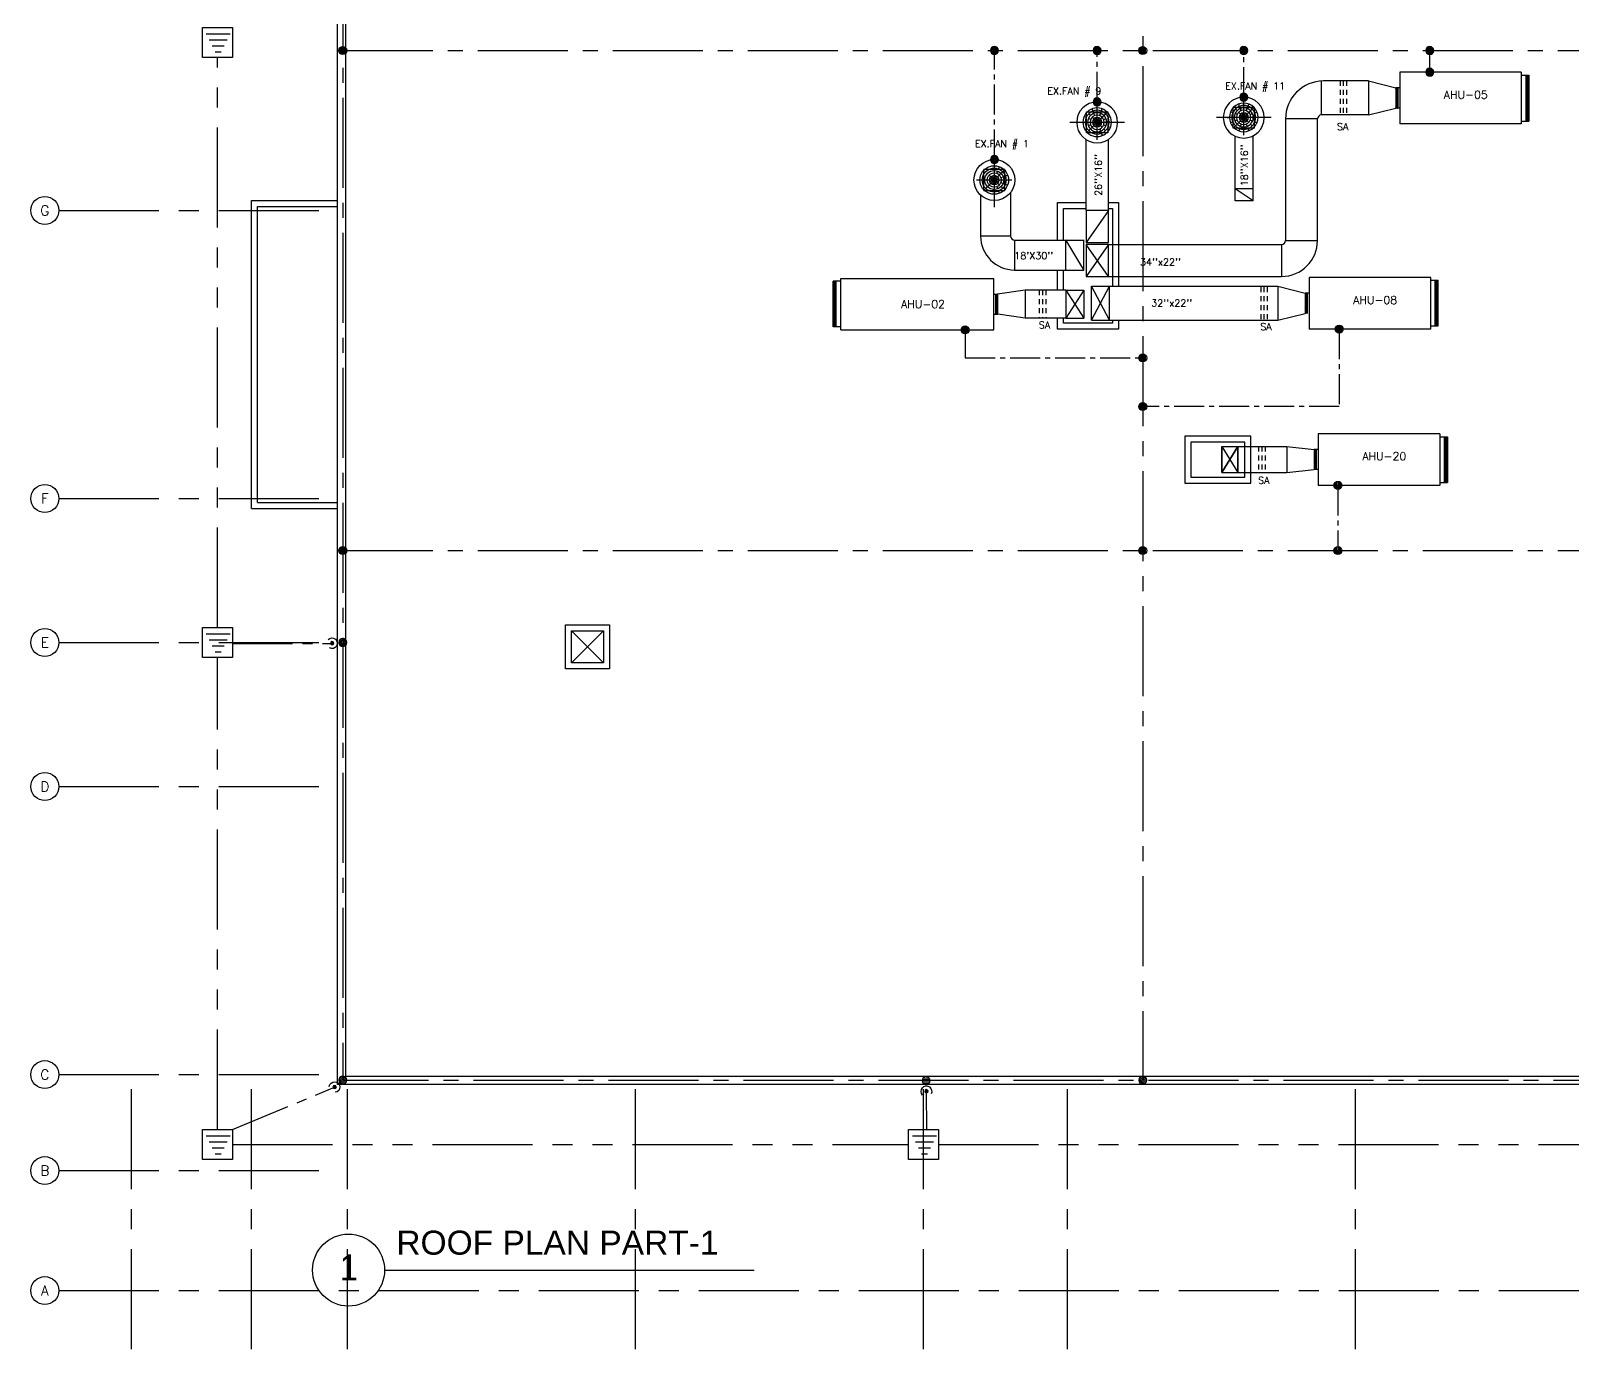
# Model space of a CAD drawing. Extents: x -4542 to -4430, y 158316 to 158395.
# Drawn here: x -4542.07 to -4503.53, y 158316.05 to 158349.01 of the extents above; entities that cross this region are included whole.
import ezdxf
from ezdxf.enums import TextEntityAlignment as Align

# ---------------------------------------------------------------- set-up
doc = ezdxf.new("R2010")
doc.units = 0
doc.header["$MEASUREMENT"] = 0
for name, pattern in [('CENTER2', [1.125, 0.75, -0.125, 0.125, -0.125]), ('CENTERX2', [4, 2.5, -0.5, 0.5, -0.5]), ('HIDDEN2', [0.1875, 0.125, -0.0625]), ('PHANTOM', [2.5, 1.25, -0.25, 0.25, -0.25, 0.25, -0.25])]:
    doc.linetypes.add(name, pattern=pattern)
doc.layers.get('0').update_dxf_attribs({"linetype": 'CONTINUOUS'})
for name, color, linetype in [('AX', 9, 'CONTINUOUS'), ('AX-CR', 7, 'CONTINUOUS'), ('AX-TXT', 6, 'CONTINUOUS'), ('AXES', 11, 'CENTERX2'), ('CER', 2, 'CONTINUOUS'), ('CTXT', 6, 'CONTINUOUS'), ('DOOR-NO', 5, 'CONTINUOUS'), ('DUCT', 3, 'CONTINUOUS'), ('EARTHING', 4, 'PHANTOM'), ('EXDUCT', 6, 'CONTINUOUS'), ('L-NING', 4, 'CONTINUOUS'), ('PROJ-L', 11, 'CONTINUOUS'), ('RM-NAME', 4, 'CONTINUOUS'), ('ROOF', 7, 'CONTINUOUS'), ('ROOF1', 4, 'CONTINUOUS'), ('SAD', 3, 'CONTINUOUS'), ('SCD', 4, 'CONTINUOUS'), ('SHAFTS', 9, 'CONTINUOUS'), ('TEXT-AC', 2, 'CONTINUOUS'), ('TEXTN', 2, 'CONTINUOUS')]:
    doc.layers.add(name, color=color, linetype=linetype)
doc.styles.add('ROMANS', font='ROMANS.shx', dxfattribs={"height": 200})
doc.styles.add('TTXT', font='swisse.ttf', dxfattribs={"width": 0.6})

# ---------------------------------------------------------------- blocks, each defined once
blk = doc.blocks.new('AXL')
at = {"layer": 'AX-CR'}
blk.add_circle((-350, 0), 350, dxfattribs=at)
at = {"layer": 'AX-TXT', "style": 'ROMANS'}
blk.add_attdef('AX', text='', height=250, dxfattribs=at).set_placement((-350, 0), align=Align.MIDDLE)
blk = doc.blocks.new('*X21')
at = {"color": 0}
for p, q in [((91.354, 13.254), (91.434, 13.334)), ((91.362, 13.226), (91.462, 13.327)), ((91.369, 13.304), (91.384, 13.32)), ((91.377, 13.206), (91.483, 13.312)), ((91.398, 13.192), (91.497, 13.291)), ((91.426, 13.185), (91.504, 13.263))]:
    blk.add_line(p, q, dxfattribs=at)
blk = doc.blocks.new('*X22')
at = {"color": 0}
for p, q in [((91.354, 13.254), (91.434, 13.334)), ((91.362, 13.226), (91.462, 13.327)), ((91.369, 13.304), (91.384, 13.32)), ((91.377, 13.206), (91.483, 13.312)), ((91.398, 13.192), (91.497, 13.291)), ((91.426, 13.185), (91.504, 13.263))]:
    blk.add_line(p, q, dxfattribs=at)
blk = doc.blocks.new('SCC')
at = {"layer": 'L-NING'}
blk.add_circle((0, 0), 0.125, dxfattribs=at)
at = {"layer": 'L-NING', "xscale": 1.666666666666667, "yscale": 1.666666666666667, "zscale": 1.666666666666667}
blk.add_blockref('*X22', (-152.382, -22.099), dxfattribs=at)

msp = doc.modelspace()

# ---------------------------------------------------------------- hatches: boundary and pattern name
at = {"layer": 'DOOR-NO'}
h = msp.add_hatch(dxfattribs=at)
h.set_pattern_fill('ANSI37', color=11, scale=100, angle=180, style=0)
h.set_pattern_definition([(225, (-4513.440997, 158506.746006), (0.0088388347, -0.0088388348), []), (315, (-4513.440997, 158506.746006), (0.0088388347, 0.0088388348), [])])
h.paths.add_polyline_path([(-4507.8961, 158347.5794), (-4507.9461, 158347.5794), (-4507.9461, 158347.0734), (-4507.8961, 158347.0734)])
h = msp.add_hatch(dxfattribs=at)
h.set_pattern_fill('ANSI37', color=11, scale=100, style=0)
h.set_pattern_definition([(45, (-4512.393176, 158182.753149), (-0.0088388347, 0.0088388348), []), (135, (-4512.393176, 158182.753149), (-0.0088388347, -0.0088388348), [])])
h.paths.add_polyline_path([(-4517.938, 158341.9198), (-4517.888, 158341.9198), (-4517.888, 158342.4258), (-4517.938, 158342.4258)])
h = msp.add_hatch(dxfattribs=at)
h.set_pattern_fill('ANSI37', color=11, scale=100, angle=180, style=0)
h.set_pattern_definition([(225, (-4515.705741, 158501.613847), (0.0088388347, -0.0088388348), []), (315, (-4515.705741, 158501.613847), (0.0088388347, 0.0088388348), [])])
h.paths.add_polyline_path([(-4510.1609, 158342.4472), (-4510.2109, 158342.4472), (-4510.2109, 158341.9412), (-4510.1609, 158341.9412)])
h = msp.add_hatch(dxfattribs=at)
h.set_pattern_fill('ANSI37', color=11, scale=100, angle=180, style=0)
h.set_pattern_definition([(225, (-4515.477662, 158497.70845), (0.0088388347, -0.0088388348), []), (315, (-4515.477662, 158497.70845), (0.0088388347, 0.0088388348), [])])
h.paths.add_polyline_path([(-4509.9328, 158338.5418), (-4509.9828, 158338.5418), (-4509.9828, 158338.0358), (-4509.9328, 158338.0358)])

# ---------------------------------------------------------------- linework, layer by layer
at = {"layer": 'AXES'}
for p, q in [((-4541.3662, 158344.5144), (-4534.4015, 158344.5144)), ((-4541.3662, 158337.3144), (-4534.4015, 158337.3144)), ((-4541.3662, 158333.7144), (-4534.4015, 158333.7144)), ((-4541.3662, 158330.1144), (-4534.4015, 158330.1144)), ((-4541.3662, 158322.9144), (-4534.4015, 158322.9144)), ((-4539.5515, 158316.0501), (-4539.5515, 158322.6644)), ((-4536.5515, 158316.0501), (-4536.5515, 158322.6644)), ((-4534.1515, 158316.0501), (-4534.1515, 158322.6644)), ((-4526.9515, 158316.0501), (-4526.9515, 158322.6644)), ((-4519.7515, 158316.0501), (-4519.7515, 158322.6644)), ((-4516.1515, 158316.0501), (-4516.1515, 158322.6644)), ((-4508.9515, 158316.0501), (-4508.9515, 158322.6644)), ((-4541.3662, 158320.5144), (-4534.4015, 158320.5144)), ((-4541.3662, 158317.5144), (-4475.9115, 158317.5144))]:
    msp.add_line(p, q, dxfattribs=at)
at = {"layer": 'CER', "color": 6}
msp.add_line((-4533.2228, 158318.0276), (-4523.9843, 158318.0276), dxfattribs=at)
msp.add_circle((-4534.1228, 158318.0276), 0.9, dxfattribs=at)
at = {"layer": 'DOOR-NO'}
for p, q in [((-4507.8461, 158347.9714), (-4507.8461, 158346.6814)), ((-4504.8061, 158347.9714), (-4507.8461, 158347.9714)), ((-4504.8061, 158347.9714), (-4504.8061, 158346.6814)), ((-4504.8061, 158347.9714), (-4504.8061, 158346.6814)), ((-4504.8061, 158347.8932), (-4504.617, 158347.8932)), ((-4504.6936, 158347.8932), (-4504.6936, 158346.7506)), ((-4504.6621, 158347.8932), (-4504.6621, 158346.7506)), ((-4504.644, 158347.9022), (-4504.644, 158346.7596)), ((-4504.617, 158347.8932), (-4504.617, 158346.7506)), ((-4504.8061, 158346.6814), (-4507.8461, 158346.6814)), ((-4504.8061, 158346.7506), (-4504.617, 158346.7506)), ((-4522.0072, 158341.606), (-4522.0072, 158342.7485)), ((-4521.818, 158342.7485), (-4522.0072, 158342.7485)), ((-4521.9801, 158341.597), (-4521.9801, 158342.7395)), ((-4521.9621, 158341.606), (-4521.9621, 158342.7485)), ((-4521.9306, 158341.606), (-4521.9306, 158342.7485)), ((-4521.818, 158341.5278), (-4521.818, 158342.8178)), ((-4521.818, 158342.8178), (-4517.988, 158342.8178)), ((-4517.988, 158341.5278), (-4517.988, 158342.8178)), ((-4507.0709, 158342.8392), (-4510.1109, 158342.8392)), ((-4510.1109, 158342.8392), (-4510.1109, 158341.5492)), ((-4507.0709, 158341.5492), (-4507.0709, 158342.8392)), ((-4507.0709, 158341.5492), (-4507.0709, 158342.8392)), ((-4507.0709, 158342.77), (-4506.8818, 158342.77)), ((-4506.9583, 158341.6275), (-4506.9583, 158342.77)), ((-4506.9268, 158341.6275), (-4506.9268, 158342.77)), ((-4506.9088, 158341.6185), (-4506.9088, 158342.761)), ((-4506.8818, 158341.6275), (-4506.8818, 158342.77)), ((-4521.818, 158341.606), (-4522.0072, 158341.606)), ((-4521.818, 158341.5278), (-4517.988, 158341.5278)), ((-4507.0709, 158341.5492), (-4510.1109, 158341.5492)), ((-4507.0709, 158341.6275), (-4506.8818, 158341.6275)), ((-4509.8828, 158338.9338), (-4509.8828, 158337.6438)), ((-4506.8428, 158338.9338), (-4509.8828, 158338.9338)), ((-4506.8428, 158338.9338), (-4506.8428, 158337.6438)), ((-4506.8428, 158338.9338), (-4506.8428, 158337.6438)), ((-4506.8428, 158338.8556), (-4506.6537, 158338.8556)), ((-4506.7302, 158338.8556), (-4506.7302, 158337.7131)), ((-4506.6987, 158338.8556), (-4506.6987, 158337.7131)), ((-4506.6807, 158338.8646), (-4506.6807, 158337.7221)), ((-4506.6537, 158338.8556), (-4506.6537, 158337.7131)), ((-4506.8428, 158337.6438), (-4509.8828, 158337.6438)), ((-4506.8428, 158337.7131), (-4506.6537, 158337.7131))]:
    msp.add_line(p, q, dxfattribs=at)
at = {"layer": 'DOOR-NO', "color": 3}
for p, q in [((-4507.8461, 158347.5794), (-4507.9461, 158347.5794)), ((-4507.9461, 158347.5794), (-4507.9461, 158347.0734)), ((-4507.8961, 158347.5794), (-4507.8961, 158347.0734)), ((-4507.8461, 158347.0734), (-4507.9461, 158347.0734)), ((-4517.988, 158342.4258), (-4517.888, 158342.4258)), ((-4517.938, 158341.9198), (-4517.938, 158342.4258)), ((-4517.888, 158341.9198), (-4517.888, 158342.4258)), ((-4510.1109, 158342.4472), (-4510.2109, 158342.4472)), ((-4510.2109, 158342.4472), (-4510.2109, 158341.9412)), ((-4510.1609, 158342.4472), (-4510.1609, 158341.9412)), ((-4517.988, 158341.9198), (-4517.888, 158341.9198)), ((-4509.8828, 158338.5418), (-4509.9828, 158338.5418)), ((-4509.9828, 158338.5418), (-4509.9828, 158338.0358)), ((-4509.9328, 158338.5418), (-4509.9328, 158338.0358)), ((-4509.8828, 158338.0358), (-4509.9828, 158338.0358))]:
    msp.add_line(p, q, dxfattribs=at)
at = {"layer": 'DUCT'}
for p, q in [((-4509.8005, 158346.9014), (-4509.8005, 158347.7514)), ((-4508.6269, 158347.7514), (-4509.7505, 158347.7514)), ((-4508.6269, 158347.7514), (-4508.6269, 158346.9014)), ((-4508.6269, 158347.7514), (-4507.9461, 158347.5794)), ((-4508.6269, 158346.9014), (-4509.8005, 158346.9014)), ((-4508.6269, 158346.9014), (-4507.9461, 158347.0734)), ((-4509.9005, 158346.8014), (-4510.7005, 158346.8014)), ((-4510.7005, 158346.8014), (-4510.7005, 158343.7644)), ((-4509.9005, 158343.7644), (-4509.9005, 158346.8014)), ((-4515.6865, 158344.5144), (-4515.6865, 158346.2865)), ((-4515.1265, 158344.5144), (-4515.1265, 158346.2901)), ((-4511.9611, 158344.7536), (-4511.9611, 158346.3733)), ((-4511.5111, 158344.7536), (-4511.5111, 158346.3814)), ((-4510.7005, 158343.7644), (-4509.9005, 158343.7644)), ((-4515.1265, 158343.6644), (-4510.8005, 158343.6644)), ((-4510.8005, 158343.6644), (-4510.8004, 158342.8644)), ((-4515.1265, 158342.8644), (-4510.8004, 158342.8644)), ((-4510.8916, 158342.6192), (-4510.8916, 158341.7692)), ((-4510.8916, 158342.6192), (-4510.2109, 158342.4472)), ((-4517.207, 158342.5228), (-4517.9007, 158342.4258)), ((-4516.1943, 158342.5228), (-4517.207, 158342.5228)), ((-4517.207, 158342.5228), (-4517.207, 158341.8228)), ((-4516.1943, 158342.5228), (-4515.7443, 158342.5228)), ((-4517.207, 158341.8228), (-4517.888, 158341.9198)), ((-4516.1943, 158341.8228), (-4517.207, 158341.8228)), ((-4516.1943, 158341.8228), (-4515.7443, 158341.8228)), ((-4510.8916, 158341.7692), (-4510.2109, 158341.9412)), ((-4510.6636, 158338.6138), (-4509.9828, 158338.5418)), ((-4510.6636, 158338.6138), (-4510.6636, 158337.9638)), ((-4510.6636, 158337.9638), (-4509.9828, 158338.0358))]:
    msp.add_line(p, q, dxfattribs=at)
at = {"layer": 'DUCT', "color": 11}
for p, q in [((-4511.7444, 158346.3992), (-4511.7444, 158347.2858)), ((-4515.6791, 158346.839), (-4515.7341, 158346.863)), ((-4515.6732, 158346.9802), (-4515.1452, 158346.9802)), ((-4515.6732, 158346.4522), (-4515.6732, 158346.9802)), ((-4515.1452, 158346.9802), (-4515.6732, 158346.4522)), ((-4515.5718, 158346.8894), (-4515.6134, 158346.9327)), ((-4515.513, 158346.9969), (-4515.5343, 158347.053)), ((-4515.4076, 158346.7191), (-4515.5301, 158346.8462)), ((-4515.4704, 158346.8847), (-4515.4917, 158346.9408)), ((-4515.4092, 158346.2789), (-4515.4092, 158347.1655)), ((-4515.4076, 158346.7191), (-4515.2851, 158346.8462)), ((-4515.3448, 158346.8847), (-4515.3235, 158346.9408)), ((-4515.3022, 158346.9969), (-4515.2809, 158347.053)), ((-4515.2435, 158346.8894), (-4515.2018, 158346.9327)), ((-4515.1452, 158346.9802), (-4515.1452, 158346.4522)), ((-4515.1361, 158346.839), (-4515.0812, 158346.863)), ((-4511.0622, 158346.8365), (-4512.4236, 158346.8365)), ((-4512.0143, 158346.9593), (-4512.0692, 158346.9833)), ((-4512.0389, 158346.8408), (-4511.9789, 158346.8408)), ((-4512.0084, 158347.1005), (-4511.4804, 158347.1005)), ((-4512.0084, 158346.5725), (-4512.0084, 158347.1005)), ((-4511.4804, 158347.1005), (-4512.0084, 158346.5725)), ((-4511.9043, 158346.9113), (-4511.9593, 158346.9353)), ((-4511.907, 158347.0098), (-4511.9486, 158347.053)), ((-4511.8482, 158347.1172), (-4511.8695, 158347.1733)), ((-4511.7428, 158346.8394), (-4511.8653, 158346.9666)), ((-4511.7428, 158346.8408), (-4511.8653, 158346.7136)), ((-4511.7428, 158346.8408), (-4511.8508, 158346.798)), ((-4511.7428, 158346.8408), (-4511.8493, 158346.8873)), ((-4511.8056, 158347.005), (-4511.8269, 158347.0611)), ((-4511.7428, 158346.8394), (-4511.7843, 158346.9489)), ((-4511.7428, 158346.8408), (-4511.7843, 158346.7313)), ((-4511.7428, 158346.8394), (-4511.6203, 158346.9666)), ((-4511.7428, 158346.8394), (-4511.7012, 158346.9489)), ((-4511.7428, 158346.8408), (-4511.6363, 158346.8873)), ((-4511.7428, 158346.8408), (-4511.7012, 158346.7313)), ((-4511.7428, 158346.8408), (-4511.6203, 158346.7136)), ((-4511.7428, 158346.8408), (-4511.6348, 158346.798)), ((-4511.68, 158347.005), (-4511.6587, 158347.0611)), ((-4511.6374, 158347.1172), (-4511.6161, 158347.1733)), ((-4511.5813, 158346.9113), (-4511.5263, 158346.9353)), ((-4511.5786, 158347.0098), (-4511.537, 158347.053)), ((-4511.4467, 158346.8408), (-4511.5067, 158346.8408)), ((-4511.4804, 158347.1005), (-4511.4804, 158346.5725)), ((-4511.4713, 158346.9593), (-4511.4163, 158346.9833)), ((-4514.727, 158346.7162), (-4516.0884, 158346.7162)), ((-4515.7037, 158346.7204), (-4515.6437, 158346.7204)), ((-4515.1452, 158346.4522), (-4515.6732, 158346.4522)), ((-4515.5714, 158346.6555), (-4515.6272, 158346.6334)), ((-4515.5691, 158346.7909), (-4515.6241, 158346.8149)), ((-4515.4076, 158346.7204), (-4515.5301, 158346.5933)), ((-4515.4076, 158346.7204), (-4515.5157, 158346.6776)), ((-4515.4076, 158346.7204), (-4515.5141, 158346.7669)), ((-4515.4076, 158346.7191), (-4515.4492, 158346.8286)), ((-4515.4076, 158346.7204), (-4515.4492, 158346.6109)), ((-4515.4076, 158346.7191), (-4515.3661, 158346.8286)), ((-4515.4076, 158346.7204), (-4515.3011, 158346.7669)), ((-4515.4076, 158346.7204), (-4515.3661, 158346.6109)), ((-4515.4076, 158346.7204), (-4515.2851, 158346.5933)), ((-4515.4076, 158346.7204), (-4515.2996, 158346.6776)), ((-4515.3448, 158346.5548), (-4515.3235, 158346.4987)), ((-4515.2461, 158346.7909), (-4515.1911, 158346.8149)), ((-4515.2438, 158346.6555), (-4515.188, 158346.6334)), ((-4515.2435, 158346.5501), (-4515.2018, 158346.5069)), ((-4515.1115, 158346.7204), (-4515.1715, 158346.7204)), ((-4515.1322, 158346.6113), (-4515.0764, 158346.5893)), ((-4512.0182, 158346.7317), (-4512.074, 158346.7096)), ((-4511.4804, 158346.5725), (-4512.0084, 158346.5725)), ((-4511.9066, 158346.7759), (-4511.9624, 158346.7538)), ((-4511.907, 158346.6704), (-4511.9486, 158346.6272)), ((-4511.8482, 158346.563), (-4511.8695, 158346.5069)), ((-4511.8056, 158346.6752), (-4511.8269, 158346.6191)), ((-4511.68, 158346.6752), (-4511.6587, 158346.6191)), ((-4511.6374, 158346.563), (-4511.6161, 158346.5069)), ((-4511.579, 158346.7759), (-4511.5232, 158346.7538)), ((-4511.5786, 158346.6704), (-4511.537, 158346.6272)), ((-4511.4674, 158346.7317), (-4511.4116, 158346.7096)), ((-4515.3022, 158346.4426), (-4515.2809, 158346.3865)), ((-4517.982, 158345.6867), (-4517.982, 158345.6306)), ((-4517.9778, 158344.5939), (-4517.9778, 158345.9553)), ((-4517.7138, 158345.5401), (-4518.2418, 158345.5401)), ((-4518.2418, 158345.0121), (-4517.7138, 158345.5401)), ((-4518.2418, 158345.0121), (-4518.2418, 158345.5401)), ((-4517.9807, 158345.2745), (-4518.1078, 158345.397)), ((-4517.9807, 158345.2745), (-4518.0902, 158345.3161)), ((-4517.982, 158345.2745), (-4518.0285, 158345.381)), ((-4517.982, 158345.5706), (-4517.982, 158345.5106)), ((-4517.982, 158345.2745), (-4517.8549, 158345.397)), ((-4517.982, 158345.2745), (-4517.9392, 158345.3825)), ((-4517.982, 158345.2745), (-4517.8725, 158345.3161)), ((-4517.9171, 158345.4383), (-4517.895, 158345.4941)), ((-4517.8729, 158345.5499), (-4517.8508, 158345.6057)), ((-4517.8164, 158345.3373), (-4517.7603, 158345.3586)), ((-4517.8117, 158345.4387), (-4517.7685, 158345.4803)), ((-4517.7138, 158345.0121), (-4517.7138, 158345.5401)), ((-4517.7042, 158345.3799), (-4517.6481, 158345.4012)), ((-4517.5405, 158345.2761), (-4518.4271, 158345.2761)), ((-4518.2418, 158345.0121), (-4517.7138, 158345.0121)), ((-4517.9807, 158345.2745), (-4518.1078, 158345.152)), ((-4517.9807, 158345.2745), (-4518.0902, 158345.233)), ((-4517.982, 158345.2745), (-4518.0285, 158345.168)), ((-4517.982, 158345.2745), (-4517.9392, 158345.1665)), ((-4517.982, 158345.2745), (-4517.8725, 158345.233)), ((-4517.982, 158345.2745), (-4517.8549, 158345.152)), ((-4517.982, 158344.9784), (-4517.982, 158345.0384)), ((-4517.9171, 158345.1107), (-4517.895, 158345.0549)), ((-4517.8729, 158344.9991), (-4517.8508, 158344.9433)), ((-4517.8164, 158345.2117), (-4517.7603, 158345.1904)), ((-4517.8117, 158345.1103), (-4517.7685, 158345.0687)), ((-4517.7042, 158345.1691), (-4517.6481, 158345.1478))]:
    msp.add_line(p, q, dxfattribs=at)
at = {"layer": 'DUCT', "color": 1}
for p, q in [((-4512.155, 158346.8408), (-4512.0989, 158346.8408)), ((-4515.8198, 158346.7204), (-4515.7637, 158346.7204))]:
    msp.add_line(p, q, dxfattribs=at)
at = {"layer": 'DUCT', "linetype": 'ByBlock'}
for p, q in [((-4515.1265, 158344.5144), (-4515.6865, 158343.7144)), ((-4515.1265, 158343.6644), (-4515.6865, 158342.8644)), ((-4515.1265, 158342.8644), (-4515.6865, 158343.6644)), ((-4515.1045, 158342.6192), (-4510.8916, 158342.6192)), ((-4515.1045, 158341.7692), (-4510.8916, 158341.7692)), ((-4512.2958, 158338.6138), (-4512.2958, 158337.9638)), ((-4512.2958, 158337.9638), (-4512.2958, 158338.6138)), ((-4512.2958, 158338.6138), (-4510.6636, 158338.6138)), ((-4512.2958, 158338.6138), (-4510.6636, 158338.6138)), ((-4511.8958, 158338.6138), (-4511.8958, 158337.9638)), ((-4511.8958, 158337.9638), (-4511.8958, 158338.6138)), ((-4512.2958, 158337.9638), (-4510.6636, 158337.9638)), ((-4512.2958, 158337.9638), (-4510.6636, 158337.9638))]:
    msp.add_line(p, q, dxfattribs=at)
at = {"layer": 'DUCT', "color": 2, "linetype": 'ByBlock'}
for p, q in [((-4511.8958, 158338.6138), (-4512.2958, 158337.9638)), ((-4512.2958, 158338.6138), (-4511.8958, 158337.9638)), ((-4512.2958, 158337.9638), (-4511.8958, 158338.6138))]:
    msp.add_line(p, q, dxfattribs=at)
at = {"layer": 'DUCT', "color": 2}
msp.add_line((-4512.2958, 158338.6138), (-4511.8958, 158337.9638), dxfattribs=at)
at = {"layer": 'DUCT', "linetype": 'ByBlock'}
for points in [[(-4515.6865, 158344.5144), (-4515.6865, 158343.7144), (-4515.1265, 158343.7144), (-4515.1265, 158344.5144)], [(-4515.6865, 158343.6644), (-4515.6865, 158342.8644), (-4515.1265, 158342.8644), (-4515.1265, 158343.6644)]]:
    msp.add_lwpolyline(points, close=True, dxfattribs=at)
at = {"layer": 'DUCT'}
for radius in [0.9, 0.1]:
    msp.add_arc((-4510.8005, 158343.7644), radius, 270, 0, dxfattribs=at)
for centre, major_axis, start_param, end_param in [((-4509.7505, 158346.8014), (0.6718, 0.6718), 0.7853982, 2.3561945), ((-4509.8005, 158346.8014), (0.0707, 0.0707), 0.7853982, 2.3561945), ((-4517.9778, 158345.2761), (-0.3616, 0.3616), 3.9269908, 10.2101761)]:
    msp.add_ellipse(centre, major_axis=major_axis, ratio=1, start_param=start_param, end_param=end_param, dxfattribs=at)
at = {"layer": 'DUCT', "extrusion": (0, 0, -1)}
for centre in [(-4515.4092, 158346.7162), (-4511.7444, 158346.8365)]:
    msp.add_ellipse(centre, major_axis=(-0.3616, -0.3616), ratio=1, start_param=3.9269908, end_param=10.2101761, dxfattribs=at)
at = {"layer": 'DUCT', "color": 11, "extrusion": (0, 0, -1)}
for centre, major_axis, start_param, end_param in [((-4515.4092, 158346.7204), (0.2529, -0.2529), 5.497787143773251, 11.78097245095284), ((-4515.4092, 158346.7204), (-0.2105, -0.2105), 3.9269908, 10.2101761), ((-4515.4092, 158346.7204), (-0.1681, -0.1681), 3.9269908, 10.2101761), ((-4515.4092, 158346.7204), (0.1257, -0.1257), 5.497787143757789, 11.78097245093738), ((-4515.4092, 158346.7204), (-0.0832, -0.0832), 3.9269908, 10.2101761), ((-4511.7444, 158346.8408), (0.2529, -0.2529), 5.497787143751863, 11.78097245093145), ((-4511.7444, 158346.8408), (0.2105, -0.2105), 5.497787143766224, 11.78097245094581), ((-4511.7444, 158346.8408), (-0.1681, -0.1681), 3.9269908, 10.2101761), ((-4511.7444, 158346.8408), (0.1257, -0.1257), 5.497787143757789, 11.78097245093738), ((-4511.7444, 158346.8408), (0.0832, -0.0832), 5.497787143732134, 11.78097245091172)]:
    msp.add_ellipse(centre, major_axis=major_axis, ratio=1, start_param=start_param, end_param=end_param, dxfattribs=at)
at = {"layer": 'DUCT', "color": 11}
for major_axis, start_param, end_param in [((0.2529, 0.2529), 5.497787143773251, 11.78097245095284), ((0.2105, 0.2105), 5.497787143766224, 11.78097245094581), ((-0.1681, 0.1681), 3.9269908, 10.2101761), ((0.1257, 0.1257), 5.497787143757789, 11.78097245093738), ((-0.0832, 0.0832), 3.9269908, 10.2101761)]:
    msp.add_ellipse((-4517.982, 158345.2761), major_axis=major_axis, ratio=1, start_param=start_param, end_param=end_param, dxfattribs=at)
at = {"layer": 'EARTHING', "ltscale": 2}
for p, q in [((-4537.0265, 158321.1644), (-4520.1265, 158321.1644)), ((-4519.3765, 158321.1644), (-4502.2932, 158321.1644))]:
    msp.add_line(p, q, dxfattribs=at)
for points in [[(-4537.4015, 158334.0894), (-4537.4015, 158348.3394)], [(-4537.4015, 158321.5394), (-4537.4015, 158333.3394)]]:
    msp.add_lwpolyline(points, dxfattribs=at)
at = {"layer": 'EXDUCT', "linetype": 'Continuous'}
for p, q in [((-4517.5732, 158344.9647), (-4517.5732, 158343.8765)), ((-4518.3232, 158344.8909), (-4518.3232, 158343.8765)), ((-4517.5732, 158343.8765), (-4518.3232, 158343.8765)), ((-4517.4732, 158343.7765), (-4517.4732, 158343.0265)), ((-4517.4732, 158343.7765), (-4516.189, 158343.7765)), ((-4516.189, 158343.7765), (-4515.739, 158343.7765)), ((-4516.189, 158343.0265), (-4516.189, 158343.7765)), ((-4515.739, 158343.0265), (-4515.739, 158343.7769)), ((-4517.4732, 158343.0265), (-4516.189, 158343.0265)), ((-4516.189, 158343.0265), (-4515.739, 158343.0265))]:
    msp.add_line(p, q, dxfattribs=at)
at = {"layer": 'EXDUCT', "linetype": 'ByBlock'}
for p, q in [((-4511.5111, 158344.7536), (-4511.9611, 158345.0536)), ((-4511.5111, 158345.0536), (-4511.9611, 158345.0536)), ((-4511.5111, 158344.7536), (-4511.9611, 158344.7536))]:
    msp.add_line(p, q, dxfattribs=at)
at = {"layer": 'EXDUCT', "linetype": 'Continuous'}
for radius in [0.85, 0.1]:
    msp.add_arc((-4517.4732, 158343.8765), radius, 180, 270, dxfattribs=at)
at = {"layer": 'L-NING', "linetype": 'CENTER2', "ltscale": 3}
for p, q in [((-4514.2693, 158381.8736), (-4514.2693, 158322.7644)), ((-4534.2693, 158350.7094), (-4534.2693, 158322.7644)), ((-4534.2693, 158348.513), (-4501.8515, 158348.513)), ((-4534.2693, 158336.013), (-4501.8515, 158336.013)), ((-4501.7515, 158322.7644), (-4534.2693, 158322.7644))]:
    msp.add_line(p, q, dxfattribs=at)
at = {"layer": 'L-NING', "linetype": 'Continuous'}
for p, q in [((-4537.0793, 158348.9214), (-4537.6793, 158348.9214)), ((-4537.1543, 158348.7714), (-4537.6043, 158348.7714)), ((-4537.2293, 158348.6214), (-4537.5293, 158348.6214)), ((-4537.3043, 158348.4714), (-4537.4543, 158348.4714)), ((-4537.0793, 158333.9214), (-4537.6793, 158333.9214)), ((-4537.1543, 158333.7714), (-4537.6043, 158333.7714)), ((-4537.2293, 158333.6214), (-4537.5293, 158333.6214)), ((-4537.3043, 158333.4714), (-4537.4543, 158333.4714)), ((-4537.0793, 158321.3714), (-4537.6793, 158321.3714)), ((-4537.1543, 158321.2214), (-4537.6043, 158321.2214)), ((-4537.2293, 158321.0714), (-4537.5293, 158321.0714)), ((-4519.4293, 158321.3714), (-4520.0293, 158321.3714)), ((-4519.5043, 158321.2214), (-4519.9543, 158321.2214)), ((-4519.5793, 158321.0714), (-4519.8793, 158321.0714)), ((-4537.3043, 158320.9214), (-4537.4543, 158320.9214)), ((-4519.6543, 158320.9214), (-4519.8043, 158320.9214))]:
    msp.add_line(p, q, dxfattribs=at)
at = {"layer": 'L-NING', "linetype": 'CENTER2'}
for p, q in [((-4517.9778, 158345.7875), (-4517.9778, 158348.513)), ((-4515.4092, 158347.2276), (-4515.4092, 158348.513)), ((-4511.7444, 158347.3479), (-4511.7444, 158348.513)), ((-4507.0934, 158347.9714), (-4507.0934, 158348.513)), ((-4518.7106, 158341.5278), (-4518.7106, 158340.8289)), ((-4509.3582, 158341.5492), (-4509.3582, 158339.6113)), ((-4518.7106, 158340.8289), (-4514.2693, 158340.8289)), ((-4509.3582, 158339.6113), (-4514.2693, 158339.6113)), ((-4509.3902, 158337.6438), (-4509.3902, 158336.013))]:
    msp.add_line(p, q, dxfattribs=at)
at = {"layer": 'L-NING', "linetype": 'CENTER2', "ltscale": 2}
for p, q in [((-4537.0265, 158333.6812), (-4534.5378, 158333.6922)), ((-4537.0265, 158321.5394), (-4534.4729, 158322.5972)), ((-4519.6683, 158321.5394), (-4519.6732, 158322.4942))]:
    msp.add_line(p, q, dxfattribs=at)
at = {"layer": 'L-NING', "linetype": 'Continuous'}
for points in [[(-4537.0265, 158349.0894), (-4537.0265, 158348.3394), (-4537.7765, 158348.3394), (-4537.7765, 158349.0894)], [(-4537.0265, 158334.0894), (-4537.0265, 158333.3394), (-4537.7765, 158333.3394), (-4537.7765, 158334.0894)], [(-4537.0265, 158321.5394), (-4537.0265, 158320.7894), (-4537.7765, 158320.7894), (-4537.7765, 158321.5394)], [(-4519.3765, 158321.5394), (-4519.3765, 158320.7894), (-4520.1265, 158320.7894), (-4520.1265, 158321.5394)]]:
    msp.add_lwpolyline(points, close=True, dxfattribs=at)
at = {"layer": 'L-NING', "extrusion": (0, 0, -1)}
for centre, major_axis in [((-4534.5358, 158333.6971), (0.1071, -0.0795)), ((-4534.4729, 158322.6025), (0.1333, 0)), ((-4519.6773, 158322.4975), (0.0834, 0.104))]:
    msp.add_ellipse(centre, major_axis=major_axis, ratio=1, start_param=-3.031545, end_param=1.4282019, dxfattribs=at)
for centre, major_axis in [((-4534.5358, 158333.6971), (-0.0238, -0.0321)), ((-4534.4729, 158322.6025), (0, -0.04)), ((-4519.6773, 158322.4975), (0.0312, -0.025))]:
    msp.add_ellipse(centre, major_axis=major_axis, ratio=1, dxfattribs=at)
at = {"layer": 'PROJ-L'}
for p, q in [((-4536.5515, 158344.7644), (-4534.4015, 158344.7644)), ((-4536.5515, 158337.0656), (-4536.5515, 158344.7644)), ((-4536.4015, 158344.6144), (-4534.4015, 158344.6144)), ((-4536.4015, 158337.2156), (-4536.4015, 158344.6144)), ((-4536.4015, 158337.2156), (-4534.4015, 158337.2156)), ((-4536.5515, 158337.0656), (-4534.4015, 158337.0656))]:
    msp.add_line(p, q, dxfattribs=at)
at = {"layer": 'ROOF', "color": 0, "linetype": 'Continuous'}
for p, q in [((-4534.2015, 158350.7844), (-4534.2015, 158344.7644)), ((-4534.4015, 158322.6644), (-4534.4015, 158350.6344)), ((-4534.2015, 158344.7644), (-4534.2015, 158322.8644)), ((-4501.7515, 158322.6644), (-4534.4015, 158322.6644)), ((-4501.9515, 158322.8644), (-4534.2015, 158322.8644))]:
    msp.add_line(p, q, dxfattribs=at)
at = {"layer": 'ROOF1'}
for p, q in [((-4513.2168, 158338.877), (-4513.2168, 158337.702)), ((-4511.5668, 158338.877), (-4513.2168, 158338.877)), ((-4511.5668, 158337.702), (-4511.5668, 158338.877)), ((-4513.0668, 158338.727), (-4513.0668, 158337.852)), ((-4511.7168, 158338.727), (-4513.0668, 158338.727)), ((-4511.7168, 158337.852), (-4511.7168, 158338.727)), ((-4513.2168, 158337.702), (-4511.5668, 158337.702)), ((-4513.0668, 158337.852), (-4511.7168, 158337.852))]:
    msp.add_line(p, q, dxfattribs=at)
at = {"layer": 'SAD', "color": 2, "linetype": 'HIDDEN2'}
for p, q in [((-4509.3359, 158347.7514), (-4509.3359, 158346.9014)), ((-4509.2584, 158347.7514), (-4509.2584, 158346.9014)), ((-4509.1755, 158347.7514), (-4509.1755, 158346.9014)), ((-4511.3187, 158342.5942), (-4511.3187, 158341.7942)), ((-4511.2413, 158342.5942), (-4511.2413, 158341.7942)), ((-4511.1584, 158342.5942), (-4511.1584, 158341.7942)), ((-4516.8558, 158342.5228), (-4516.8558, 158341.8228)), ((-4516.7783, 158342.5228), (-4516.7783, 158341.8228)), ((-4516.6954, 158342.5228), (-4516.6954, 158341.8228)), ((-4511.3725, 158338.6138), (-4511.3725, 158337.9638)), ((-4511.2951, 158338.6138), (-4511.2951, 158337.9638)), ((-4511.2122, 158338.6138), (-4511.2122, 158337.9638))]:
    msp.add_line(p, q, dxfattribs=at)
at = {"layer": 'SAD'}
for p, q in [((-4515.739, 158343.0269), (-4516.189, 158343.7769)), ((-4515.5545, 158342.6192), (-4515.1045, 158342.6192)), ((-4515.5545, 158341.7692), (-4515.5545, 158342.6192)), ((-4515.1045, 158341.7692), (-4515.5545, 158342.6192)), ((-4515.5545, 158341.7692), (-4515.1045, 158342.6192)), ((-4515.1045, 158341.7692), (-4515.1045, 158342.6192)), ((-4516.1943, 158342.5228), (-4516.1943, 158341.8228)), ((-4516.1943, 158342.5228), (-4515.7443, 158341.8228)), ((-4515.7443, 158342.5228), (-4516.1943, 158341.8228)), ((-4515.7443, 158342.5228), (-4515.7443, 158341.8228)), ((-4515.5545, 158341.7692), (-4515.1045, 158341.7692))]:
    msp.add_line(p, q, dxfattribs=at)
at = {"layer": 'SHAFTS', "color": 7}
for p, q in [((-4516.4005, 158343.7765), (-4516.4005, 158344.7144)), ((-4516.4005, 158344.7144), (-4515.6865, 158344.7144)), ((-4516.2505, 158343.7765), (-4516.2505, 158344.5644)), ((-4516.2505, 158344.5644), (-4515.6865, 158344.5644)), ((-4515.1265, 158344.7144), (-4514.8765, 158344.7144)), ((-4515.1265, 158344.5644), (-4515.0265, 158344.5644)), ((-4515.0265, 158344.5644), (-4515.0265, 158342.6192)), ((-4514.8765, 158344.7144), (-4514.8765, 158342.6192)), ((-4516.4005, 158342.5228), (-4516.4005, 158343.0265)), ((-4516.2505, 158342.5228), (-4516.2505, 158343.0265)), ((-4516.4005, 158341.5445), (-4516.4005, 158341.8228)), ((-4516.2505, 158341.6945), (-4516.2505, 158341.8228)), ((-4514.8765, 158341.5445), (-4516.4005, 158341.5445)), ((-4515.0265, 158341.6945), (-4516.2505, 158341.6945)), ((-4515.0265, 158341.7692), (-4515.0265, 158341.6945)), ((-4514.8765, 158341.7692), (-4514.8765, 158341.5445))]:
    msp.add_line(p, q, dxfattribs=at)
at = {"layer": 'SHAFTS', "color": 97, "linetype": 'Continuous'}
for p, q in [((-4528.5515, 158334.0044), (-4527.7515, 158333.2044)), ((-4527.7515, 158334.0044), (-4528.5515, 158333.2044))]:
    msp.add_line(p, q, dxfattribs=at)
at = {"layer": 'SHAFTS', "color": 7}
for points in [[(-4528.7015, 158334.1544), (-4527.6015, 158334.1544), (-4527.6015, 158333.0544), (-4528.7015, 158333.0544)], [(-4528.5515, 158334.0044), (-4527.7515, 158334.0044), (-4527.7515, 158333.2044), (-4528.5515, 158333.2044)]]:
    msp.add_lwpolyline(points, close=True, dxfattribs=at)

# ---------------------------------------------------------------- block references
at = {"layer": 'AX', "yscale": 0.0009999999892897904, "zscale": 0.001}
for p, xscale, values in [((-4541.3662, 158344.5144), 0.001000000047497451, {'AX': 'G'}), ((-4541.3662, 158337.3144), 0.001000000047497451, {'AX': 'F'}), ((-4541.3662, 158333.7144), 0.001000000047497451, {'AX': 'E'}), ((-4541.3662, 158330.1144), 0.001000000047497451, {'AX': 'D'}), ((-4541.3662, 158322.9144), 0.001000000047497451, {'AX': 'C'}), ((-4541.3662, 158320.5144), 0.001000000047497451, {'AX': 'B'}), ((-4541.3662, 158317.5144), 0.001000000003841706, {'AX': 'A'})]:
    msp.add_blockref('AXL', p, dxfattribs=dict(at, xscale=xscale)).add_auto_attribs(values)
at = {"layer": 'L-NING', "linetype": 'CENTER2', "yscale": 0.7999999999883585, "zscale": 0.7999999999999999}
for p, xscale, rotation in [((-4534.2693, 158348.513), 0.8000000000001819, 44.46478725311415), ((-4517.9778, 158348.513), -0.8000000000001819, 135.5352127468859), ((-4515.4092, 158348.513), -0.8000000000001819, 135.5352127468859), ((-4514.2693, 158348.513), 0.8000000000001819, 44.46478725311415), ((-4511.7444, 158348.513), -0.8000000000001819, 135.5352127468859), ((-4507.0934, 158348.513), -0.8000000000001819, 135.5352127468859), ((-4507.0934, 158347.9714), -0.8000000000001819, 135.5352127468859), ((-4515.4092, 158347.2276), -0.8000000000001819, 135.5352127468859), ((-4511.7444, 158347.3479), -0.8000000000001819, 135.5352127468859), ((-4517.9778, 158345.7875), -0.8000000000001819, 135.5352127468859), ((-4518.7106, 158341.5278), 0.8000000000001819, 44.46478725311415), ((-4509.3582, 158341.5492), 0.8000000000001819, 44.46478725311415), ((-4514.2693, 158340.8289), 0.8000000000001819, 44.46478725311415), ((-4514.2693, 158339.6113), 0.8000000000001819, 44.46478725311415), ((-4509.3902, 158337.6438), 0.8000000000001819, 44.46478725311415), ((-4534.2693, 158336.013), 0.8000000000001819, 44.46478725311415), ((-4514.2693, 158336.013), 0.8000000000001819, 44.46478725311415), ((-4509.3902, 158336.013), 0.8000000000001819, 44.46478725311415), ((-4534.2693, 158333.7144), -0.8000000000001819, 143.4074838459882), ((-4534.2693, 158322.7753), -0.8000000000001819, 180), ((-4519.6848, 158322.7644), -0.8000000000001819, 231.2812133278296), ((-4514.2693, 158322.7753), -0.8000000000001819, 180)]:
    msp.add_blockref('SCC', p, dxfattribs=dict(at, xscale=xscale, rotation=rotation))
at = {"layer": 'L-NING', "xscale": 0.53333333333561, "yscale": 0.5333333333255723, "zscale": 0.5333333333333333}
for p, rotation in [((-4487.3316, 158347.8225), 188.4074838461954), ((-4504.9933, 158362.083), 225.0000000002073), ((-4532.0416, 158370.1932), 276.2812133280369)]:
    msp.add_blockref('*X21', p, dxfattribs=dict(at, rotation=rotation))

# ---------------------------------------------------------------- texts
at = {"layer": 'CTXT', "style": 'TTXT'}
msp.add_text('ROOF PLAN PART-1', height=0.6, dxfattribs=at).set_placement((-4532.9295, 158318.4129))
at = {"layer": 'CTXT', "style": 'TTXT', "width": 0.9}
msp.add_text('1', height=0.65, dxfattribs=at).set_placement((-4534.3412, 158317.7689))
at = {"layer": 'RM-NAME', "style": 'ROMANS', "width": 1}
for s, p in [('AHU-05', (-4506.194, 158347.4088)), ('AHU-02', (-4519.7614, 158342.1739)), ('AHU-08', (-4508.4588, 158342.2767)), ('AHU-20', (-4508.2307, 158338.3713))]:
    msp.add_text(s, height=0.2, dxfattribs=at).set_placement(p, align=Align.MIDDLE)
at = {"layer": 'SCD', "style": 'ROMANS', "width": 1}
for s, p in [('EX.FAN # 9', (-4516.6541, 158347.4179)), ('EX.FAN # 11', (-4512.2089, 158347.5382)), ('EX.FAN # 1', (-4518.4643, 158346.0936)), ("18'X30''", (-4517.482, 158343.2993))]:
    msp.add_text(s, height=0.175, dxfattribs=at).set_placement(p)
for s, p in [("18''X16''", (-4511.6449, 158345.1212)), ("26''X16''", (-4515.2952, 158344.8795))]:
    msp.add_text(s, height=0.175, rotation=90, dxfattribs=at).set_placement(p)
at = {"layer": 'TEXT-AC', "style": 'ROMANS', "width": 1}
for p in [(-4509.4137, 158346.5198), (-4516.8688, 158341.5641), (-4511.3318, 158341.5186), (-4511.3856, 158337.6801)]:
    msp.add_text('SA', height=0.175, dxfattribs=at).set_placement(p)
at = {"layer": 'TEXTN', "style": 'ROMANS', "width": 1}
for s, p in [("34''x22''", (-4514.3395, 158343.1416)), (" 32''x22''", (-4514.1787, 158342.1142))]:
    msp.add_text(s, height=0.175, dxfattribs=at).set_placement(p)

doc.saveas('drawing.dxf')
